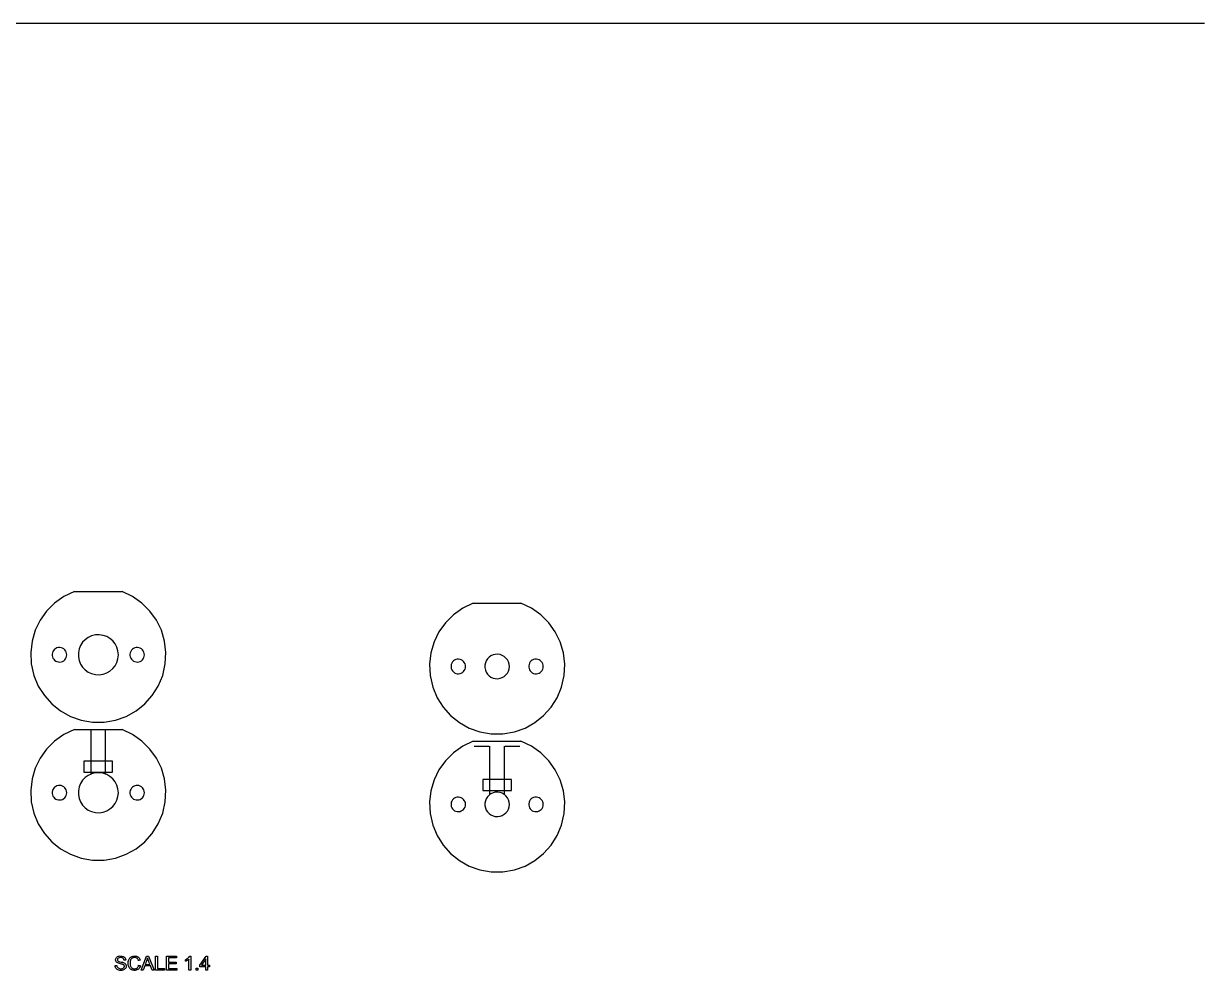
# Model space of a CAD drawing. Header units: metres. Extents: x 3906 to 4789, y 859 to 1465.
# Drawn here: x 4561.8 to 4788.7, y 1234.8 to 1416.8 of the extents above; entities that cross this region are included whole.
import ezdxf

# ---------------------------------------------------------------- set-up
doc = ezdxf.new("R2010")
doc.units = ezdxf.units.M

msp = doc.modelspace()

# ---------------------------------------------------------------- linework, layer by layer
at = {"layer": 'COMPONENT23'}
for p, q in [((4579.52, 1236.93), (4579.55, 1237.06)), ((4579.52, 1236.81), (4579.52, 1236.93)), ((4579.53, 1236.69), (4579.52, 1236.81)), ((4579.57, 1236.58), (4579.53, 1236.69)), ((4579.55, 1237.06), (4579.6, 1237.18)), ((4579.6, 1237.18), (4579.68, 1237.3)), ((4579.68, 1237.3), (4579.78, 1237.39)), ((4579.78, 1237.39), (4579.91, 1237.47)), ((4579.9, 1237.04), (4579.86, 1236.95)), ((4579.86, 1236.95), (4579.86, 1236.84)), ((4579.86, 1236.84), (4579.88, 1236.76)), ((4579.88, 1236.76), (4579.92, 1236.68)), ((4579.97, 1237.13), (4579.9, 1237.04)), ((4579.91, 1237.47), (4580.05, 1237.53)), ((4579.92, 1236.68), (4579.98, 1236.62)), ((4580.08, 1237.2), (4579.97, 1237.13)), ((4580.05, 1237.53), (4580.21, 1237.57)), ((4580.22, 1237.25), (4580.08, 1237.2)), ((4580.21, 1237.57), (4580.38, 1237.59)), ((4580.4, 1237.27), (4580.22, 1237.25)), ((4580.38, 1237.59), (4580.56, 1237.58)), ((4580.59, 1237.27), (4580.4, 1237.27)), ((4580.56, 1237.58), (4580.74, 1237.56)), ((4580.76, 1237.24), (4580.59, 1237.27)), ((4580.74, 1237.56), (4580.91, 1237.52)), ((4580.89, 1237.18), (4580.76, 1237.24)), ((4581, 1237.09), (4580.89, 1237.18)), ((4580.91, 1237.52), (4581.06, 1237.46)), ((4581.07, 1236.97), (4581, 1237.09)), ((4581.06, 1237.46), (4581.18, 1237.37)), ((4581.11, 1236.83), (4581.07, 1236.97)), ((4581.16, 1236.76), (4581.11, 1236.83)), ((4581.3, 1236.78), (4581.16, 1236.76)), ((4581.18, 1237.37), (4581.29, 1237.27)), ((4581.29, 1237.27), (4581.37, 1237.15)), ((4581.44, 1236.79), (4581.3, 1236.78)), ((4581.37, 1237.15), (4581.42, 1237.02)), ((4581.42, 1237.02), (4581.46, 1236.87)), ((4581.46, 1236.87), (4581.44, 1236.79)), ((4581.95, 1236.53), (4581.98, 1236.69)), ((4581.98, 1236.69), (4582.03, 1236.84)), ((4582.03, 1236.84), (4582.1, 1236.98)), ((4582.1, 1236.98), (4582.18, 1237.11)), ((4582.18, 1237.11), (4582.27, 1237.22)), ((4582.27, 1237.22), (4582.37, 1237.32)), ((4582.36, 1236.71), (4582.33, 1236.6)), ((4582.4, 1236.82), (4582.36, 1236.71)), ((4582.37, 1237.32), (4582.49, 1237.4)), ((4582.46, 1236.91), (4582.4, 1236.82)), ((4582.52, 1237), (4582.46, 1236.91)), ((4582.49, 1237.4), (4582.62, 1237.47)), ((4582.59, 1237.08), (4582.52, 1237)), ((4582.68, 1237.15), (4582.59, 1237.08)), ((4582.62, 1237.47), (4582.76, 1237.52)), ((4582.78, 1237.2), (4582.68, 1237.15)), ((4582.76, 1237.52), (4582.9, 1237.56)), ((4582.89, 1237.24), (4582.78, 1237.2)), ((4583.01, 1237.27), (4582.89, 1237.24)), ((4582.9, 1237.56), (4583.05, 1237.58)), ((4583.13, 1237.28), (4583.01, 1237.27)), ((4583.05, 1237.58), (4583.2, 1237.59)), ((4583.25, 1237.28), (4583.13, 1237.28)), ((4583.2, 1237.59), (4583.37, 1237.58)), ((4583.36, 1237.27), (4583.25, 1237.28)), ((4583.46, 1237.24), (4583.36, 1237.27)), ((4583.37, 1237.58), (4583.53, 1237.54)), ((4583.55, 1237.2), (4583.46, 1237.24)), ((4583.53, 1237.54), (4583.68, 1237.49)), ((4583.63, 1237.15), (4583.55, 1237.2)), ((4583.71, 1237.08), (4583.63, 1237.15)), ((4583.68, 1237.49), (4583.81, 1237.42)), ((4583.77, 1237), (4583.71, 1237.08)), ((4583.83, 1236.9), (4583.77, 1237)), ((4583.81, 1237.42), (4583.93, 1237.33)), ((4583.88, 1236.78), (4583.83, 1236.9)), ((4583.91, 1236.73), (4583.88, 1236.78)), ((4583.99, 1236.75), (4583.91, 1236.73)), ((4583.93, 1237.33), (4584.03, 1237.23)), ((4584.1, 1236.77), (4583.99, 1236.75)), ((4584.03, 1237.23), (4584.12, 1237.1)), ((4584.2, 1236.8), (4584.1, 1236.77)), ((4584.12, 1237.1), (4584.19, 1236.96)), ((4584.19, 1236.96), (4584.25, 1236.81)), ((4584.25, 1236.81), (4584.2, 1236.8)), ((4584.43, 1234.87), (4585.46, 1237.54)), ((4585.48, 1236.7), (4585.45, 1236.61)), ((4585.46, 1237.54), (4585.84, 1237.54)), ((4585.5, 1236.75), (4585.48, 1236.7)), ((4585.52, 1236.8), (4585.5, 1236.75)), ((4585.54, 1236.86), (4585.52, 1236.8)), ((4585.56, 1236.92), (4585.54, 1236.86)), ((4585.58, 1236.99), (4585.56, 1236.92)), ((4585.59, 1237.05), (4585.58, 1236.99)), ((4585.61, 1237.11), (4585.59, 1237.05)), ((4585.63, 1237.17), (4585.61, 1237.11)), ((4585.65, 1237.23), (4585.63, 1237.17)), ((4585.67, 1237.17), (4585.65, 1237.23)), ((4585.69, 1237.11), (4585.67, 1237.17)), ((4585.71, 1237.05), (4585.69, 1237.11)), ((4585.73, 1236.98), (4585.71, 1237.05)), ((4585.76, 1236.91), (4585.73, 1236.98)), ((4585.79, 1236.83), (4585.76, 1236.91)), ((4585.82, 1236.75), (4585.79, 1236.83)), ((4585.84, 1236.7), (4585.82, 1236.75)), ((4585.84, 1237.54), (4586.94, 1234.87)), ((4585.86, 1236.65), (4585.84, 1236.7)), ((4585.89, 1236.55), (4585.86, 1236.65)), ((4587.21, 1234.87), (4587.21, 1237.54)), ((4587.21, 1237.54), (4587.56, 1237.54)), ((4587.56, 1237.54), (4587.56, 1235.18)), ((4589.31, 1234.87), (4589.31, 1237.54)), ((4589.31, 1237.54), (4591.24, 1237.54)), ((4591.24, 1237.23), (4589.66, 1237.23)), ((4589.66, 1237.23), (4589.66, 1236.41)), ((4591.24, 1237.54), (4591.24, 1237.23)), ((4592.95, 1236.88), (4592.98, 1236.9)), ((4592.95, 1236.85), (4592.95, 1236.88)), ((4592.95, 1236.81), (4592.95, 1236.85)), ((4592.95, 1236.75), (4592.95, 1236.81)), ((4592.95, 1236.69), (4592.95, 1236.75)), ((4592.95, 1236.64), (4592.95, 1236.69)), ((4592.98, 1236.9), (4593.05, 1236.93)), ((4593.05, 1236.93), (4593.11, 1236.96)), ((4593.11, 1236.96), (4593.18, 1237)), ((4593.18, 1236.66), (4593.13, 1236.64)), ((4593.18, 1237), (4593.23, 1237.04)), ((4593.22, 1236.69), (4593.18, 1236.66)), ((4593.27, 1236.72), (4593.22, 1236.69)), ((4593.23, 1237.04), (4593.29, 1237.08)), ((4593.32, 1236.74), (4593.27, 1236.72)), ((4593.29, 1237.08), (4593.35, 1237.12)), ((4593.36, 1236.77), (4593.32, 1236.74)), ((4593.35, 1237.12), (4593.4, 1237.17)), ((4593.4, 1236.8), (4593.36, 1236.77)), ((4593.4, 1237.17), (4593.45, 1237.21)), ((4593.45, 1236.83), (4593.4, 1236.8)), ((4593.45, 1237.21), (4593.5, 1237.26)), ((4593.48, 1236.85), (4593.45, 1236.83)), ((4593.52, 1236.88), (4593.48, 1236.85)), ((4593.5, 1237.26), (4593.54, 1237.3)), ((4593.56, 1236.91), (4593.52, 1236.88)), ((4593.54, 1237.3), (4593.58, 1237.34)), ((4593.59, 1236.94), (4593.56, 1236.91)), ((4593.58, 1237.34), (4593.62, 1237.39)), ((4593.61, 1236.96), (4593.59, 1236.94)), ((4593.61, 1236.83), (4593.61, 1236.96)), ((4593.61, 1236.57), (4593.61, 1236.83)), ((4593.62, 1237.39), (4593.65, 1237.43)), ((4593.65, 1237.43), (4593.68, 1237.48)), ((4593.68, 1237.48), (4593.71, 1237.52)), ((4593.71, 1237.52), (4593.73, 1237.55)), ((4593.73, 1237.55), (4593.77, 1237.55)), ((4593.77, 1237.55), (4593.8, 1237.55)), ((4593.8, 1237.55), (4593.84, 1237.55)), ((4593.84, 1237.55), (4593.88, 1237.55)), ((4593.88, 1237.55), (4593.91, 1237.55)), ((4593.91, 1237.55), (4593.94, 1237.55)), ((4593.94, 1237.55), (4593.94, 1237.42)), ((4593.94, 1237.42), (4593.94, 1237.1)), ((4593.94, 1237.1), (4593.94, 1236.67)), ((4593.94, 1236.67), (4593.94, 1236.18)), ((4595.71, 1235.81), (4596.93, 1237.54)), ((4596.87, 1237.01), (4596.04, 1235.81)), ((4596.87, 1235.81), (4596.87, 1237.01)), ((4596.93, 1237.54), (4597.2, 1237.54)), ((4597.2, 1237.54), (4597.2, 1235.81)), ((4579.41, 1235.73), (4579.5, 1235.73)), ((4579.43, 1235.55), (4579.41, 1235.73)), ((4579.48, 1235.4), (4579.43, 1235.55)), ((4579.56, 1235.25), (4579.48, 1235.4)), ((4579.5, 1235.73), (4579.66, 1235.75)), ((4579.66, 1235.12), (4579.56, 1235.25)), ((4579.63, 1236.48), (4579.57, 1236.58)), ((4579.71, 1236.39), (4579.63, 1236.48)), ((4579.66, 1235.75), (4579.75, 1235.75)), ((4579.79, 1235.01), (4579.66, 1235.12)), ((4579.81, 1236.32), (4579.71, 1236.39)), ((4579.75, 1235.75), (4579.77, 1235.63)), ((4579.77, 1235.63), (4579.8, 1235.52)), ((4579.94, 1234.93), (4579.79, 1235.01)), ((4579.8, 1235.52), (4579.85, 1235.43)), ((4579.93, 1236.25), (4579.81, 1236.32)), ((4579.85, 1235.43), (4579.92, 1235.35)), ((4579.92, 1235.35), (4580.01, 1235.28)), ((4580.06, 1236.2), (4579.93, 1236.25)), ((4580.11, 1234.87), (4579.94, 1234.93)), ((4579.98, 1236.62), (4580.11, 1236.56)), ((4580.01, 1235.28), (4580.12, 1235.22)), ((4580.25, 1236.14), (4580.06, 1236.2)), ((4580.11, 1236.56), (4580.3, 1236.49)), ((4580.31, 1234.83), (4580.11, 1234.87)), ((4580.12, 1235.22), (4580.24, 1235.18)), ((4580.24, 1235.18), (4580.38, 1235.15)), ((4580.48, 1236.08), (4580.25, 1236.14)), ((4580.3, 1236.49), (4580.57, 1236.43)), ((4580.53, 1234.82), (4580.31, 1234.83)), ((4580.38, 1235.15), (4580.52, 1235.14)), ((4580.68, 1236.03), (4580.48, 1236.08)), ((4580.52, 1235.14), (4580.65, 1235.14)), ((4580.72, 1234.83), (4580.53, 1234.82)), ((4580.57, 1236.43), (4580.81, 1236.37)), ((4580.65, 1235.14), (4580.77, 1235.16)), ((4580.82, 1235.99), (4580.68, 1236.03)), ((4580.89, 1234.86), (4580.72, 1234.83)), ((4580.77, 1235.16), (4580.88, 1235.19)), ((4580.81, 1236.37), (4580.99, 1236.31)), ((4580.92, 1235.96), (4580.82, 1235.99)), ((4580.88, 1235.19), (4580.98, 1235.24)), ((4581.05, 1234.92), (4580.89, 1234.86)), ((4581.01, 1235.91), (4580.92, 1235.96)), ((4580.98, 1235.24), (4581.06, 1235.29)), ((4580.99, 1236.31), (4581.12, 1236.26)), ((4581.09, 1235.86), (4581.01, 1235.91)), ((4581.19, 1234.99), (4581.05, 1234.92)), ((4581.06, 1235.29), (4581.12, 1235.35)), ((4581.14, 1235.8), (4581.09, 1235.86)), ((4581.12, 1236.26), (4581.26, 1236.18)), ((4581.12, 1235.35), (4581.16, 1235.42)), ((4581.18, 1235.73), (4581.14, 1235.8)), ((4581.16, 1235.42), (4581.19, 1235.5)), ((4581.2, 1235.66), (4581.18, 1235.73)), ((4581.19, 1235.5), (4581.2, 1235.58)), ((4581.31, 1235.09), (4581.19, 1234.99)), ((4581.2, 1235.58), (4581.2, 1235.66)), ((4581.26, 1236.18), (4581.36, 1236.09)), ((4581.41, 1235.2), (4581.31, 1235.09)), ((4581.36, 1236.09), (4581.45, 1235.98)), ((4581.48, 1235.33), (4581.41, 1235.2)), ((4581.45, 1235.98), (4581.5, 1235.86)), ((4581.53, 1235.46), (4581.48, 1235.33)), ((4581.5, 1235.86), (4581.53, 1235.74)), ((4581.53, 1235.74), (4581.54, 1235.6)), ((4581.54, 1235.6), (4581.53, 1235.46)), ((4581.93, 1236.35), (4581.95, 1236.53)), ((4581.93, 1236.18), (4581.93, 1236.35)), ((4581.94, 1236.01), (4581.93, 1236.18)), ((4581.96, 1235.85), (4581.94, 1236.01)), ((4582, 1235.7), (4581.96, 1235.85)), ((4582.05, 1235.55), (4582, 1235.7)), ((4582.12, 1235.4), (4582.05, 1235.55)), ((4582.19, 1235.28), (4582.12, 1235.4)), ((4582.28, 1235.16), (4582.19, 1235.28)), ((4582.39, 1235.06), (4582.28, 1235.16)), ((4582.3, 1236.37), (4582.29, 1236.26)), ((4582.29, 1236.26), (4582.29, 1236.12)), ((4582.29, 1236.12), (4582.3, 1235.98)), ((4582.31, 1236.49), (4582.3, 1236.37)), ((4582.3, 1235.98), (4582.33, 1235.85)), ((4582.33, 1236.6), (4582.31, 1236.49)), ((4582.33, 1235.85), (4582.36, 1235.72)), ((4582.36, 1235.72), (4582.4, 1235.61)), ((4582.5, 1234.98), (4582.39, 1235.06)), ((4582.4, 1235.61), (4582.45, 1235.51)), ((4582.45, 1235.51), (4582.51, 1235.41)), ((4582.63, 1234.92), (4582.5, 1234.98)), ((4582.51, 1235.41), (4582.58, 1235.34)), ((4582.58, 1235.34), (4582.67, 1235.27)), ((4582.78, 1234.87), (4582.63, 1234.92)), ((4582.67, 1235.27), (4582.76, 1235.22)), ((4582.76, 1235.22), (4582.85, 1235.17)), ((4582.94, 1234.84), (4582.78, 1234.87)), ((4582.85, 1235.17), (4582.95, 1235.15)), ((4583.11, 1234.82), (4582.94, 1234.84)), ((4582.95, 1235.15), (4583.06, 1235.13)), ((4583.06, 1235.13), (4583.17, 1235.12)), ((4583.3, 1234.82), (4583.11, 1234.82)), ((4583.17, 1235.12), (4583.29, 1235.13)), ((4583.29, 1235.13), (4583.41, 1235.16)), ((4583.47, 1234.85), (4583.3, 1234.82)), ((4583.41, 1235.16), (4583.52, 1235.2)), ((4583.62, 1234.9), (4583.47, 1234.85)), ((4583.52, 1235.2), (4583.62, 1235.26)), ((4583.62, 1235.26), (4583.71, 1235.34)), ((4583.77, 1234.97), (4583.62, 1234.9)), ((4583.71, 1235.34), (4583.78, 1235.43)), ((4583.9, 1235.06), (4583.77, 1234.97)), ((4583.78, 1235.43), (4583.85, 1235.54)), ((4583.85, 1235.54), (4583.9, 1235.66)), ((4583.9, 1235.66), (4583.94, 1235.8)), ((4584.02, 1235.17), (4583.9, 1235.06)), ((4583.94, 1235.8), (4583.98, 1235.79)), ((4583.98, 1235.79), (4584.08, 1235.77)), ((4584.12, 1235.3), (4584.02, 1235.17)), ((4584.08, 1235.77), (4584.2, 1235.74)), ((4584.2, 1235.46), (4584.12, 1235.3)), ((4584.2, 1235.74), (4584.28, 1235.72)), ((4584.27, 1235.63), (4584.2, 1235.46)), ((4584.28, 1235.72), (4584.27, 1235.63)), ((4584.81, 1234.87), (4584.43, 1234.87)), ((4585.1, 1235.68), (4584.81, 1234.87)), ((4586.22, 1235.68), (4585.1, 1235.68)), ((4585.22, 1236), (4585.21, 1235.96)), ((4585.21, 1235.96), (4585.24, 1235.96)), ((4585.25, 1236.08), (4585.22, 1236)), ((4585.24, 1235.96), (4585.34, 1235.96)), ((4585.3, 1236.2), (4585.25, 1236.08)), ((4585.35, 1236.34), (4585.3, 1236.2)), ((4585.34, 1235.96), (4585.48, 1235.96)), ((4585.4, 1236.48), (4585.35, 1236.34)), ((4585.45, 1236.61), (4585.4, 1236.48)), ((4585.48, 1235.96), (4585.64, 1235.96)), ((4585.64, 1235.96), (4585.81, 1235.96)), ((4585.81, 1235.96), (4585.95, 1235.96)), ((4585.94, 1236.43), (4585.89, 1236.55)), ((4585.99, 1236.29), (4585.94, 1236.43)), ((4585.95, 1235.96), (4586.06, 1235.96)), ((4586.04, 1236.16), (4585.99, 1236.29)), ((4586.08, 1236.06), (4586.04, 1236.16)), ((4586.06, 1235.96), (4586.11, 1235.96)), ((4586.11, 1235.96), (4586.08, 1236.06)), ((4586.54, 1234.87), (4586.22, 1235.68)), ((4586.94, 1234.87), (4586.54, 1234.87)), ((4588.88, 1234.87), (4587.21, 1234.87)), ((4587.56, 1235.18), (4588.88, 1235.18)), ((4588.88, 1235.18), (4588.88, 1234.87)), ((4591.31, 1234.87), (4589.31, 1234.87)), ((4589.66, 1236.41), (4591.14, 1236.41)), ((4591.14, 1236.09), (4589.66, 1236.09)), ((4589.66, 1236.09), (4589.66, 1235.18)), ((4589.66, 1235.18), (4591.31, 1235.18)), ((4591.14, 1236.41), (4591.14, 1236.09)), ((4591.31, 1235.18), (4591.31, 1234.87)), ((4592.95, 1236.59), (4592.95, 1236.64)), ((4592.97, 1236.57), (4592.95, 1236.59)), ((4593.01, 1236.59), (4592.97, 1236.57)), ((4593.05, 1236.6), (4593.01, 1236.59)), ((4593.09, 1236.62), (4593.05, 1236.6)), ((4593.13, 1236.64), (4593.09, 1236.62)), ((4593.61, 1236.23), (4593.61, 1236.57)), ((4593.61, 1235.85), (4593.61, 1236.23)), ((4593.61, 1235.47), (4593.61, 1235.85)), ((4593.61, 1235.15), (4593.61, 1235.47)), ((4593.61, 1234.94), (4593.61, 1235.15)), ((4593.63, 1234.87), (4593.61, 1234.94)), ((4593.67, 1234.87), (4593.63, 1234.87)), ((4593.72, 1234.87), (4593.67, 1234.87)), ((4593.78, 1234.87), (4593.72, 1234.87)), ((4593.84, 1234.87), (4593.78, 1234.87)), ((4593.89, 1234.87), (4593.84, 1234.87)), ((4593.94, 1234.87), (4593.89, 1234.87)), ((4593.94, 1236.18), (4593.94, 1235.7)), ((4593.94, 1235.7), (4593.94, 1235.28)), ((4593.94, 1235.28), (4593.94, 1234.98)), ((4593.94, 1234.98), (4593.94, 1234.87)), ((4594.97, 1234.87), (4594.97, 1235.24)), ((4594.97, 1235.24), (4595.34, 1235.24)), ((4595.34, 1234.87), (4594.97, 1234.87)), ((4595.34, 1235.24), (4595.34, 1234.87)), ((4595.71, 1235.51), (4595.71, 1235.81)), ((4596.87, 1235.51), (4595.71, 1235.51)), ((4596.04, 1235.81), (4596.87, 1235.81)), ((4596.87, 1234.87), (4596.87, 1235.51)), ((4597.2, 1234.87), (4596.87, 1234.87)), ((4597.2, 1235.81), (4597.56, 1235.81)), ((4597.56, 1235.51), (4597.2, 1235.51)), ((4597.2, 1235.51), (4597.2, 1234.87)), ((4597.56, 1235.81), (4597.56, 1235.51))]:
    msp.add_line(p, q, dxfattribs=at)
at = {"layer": 'GROUP0'}
for p, q in [((4788.75, 1416.81), (3905.79, 1416.81)), ((4571.62, 1307.66), (4569.59, 1306.69)), ((4571.62, 1307.66), (4576.1, 1307.66)), ((4576.1, 1307.66), (4580.76, 1307.66)), ((4582.79, 1306.69), (4580.76, 1307.66)), ((4567.8, 1305.42), (4566.26, 1303.89)), ((4569.59, 1306.69), (4567.8, 1305.42)), ((4584.58, 1305.42), (4582.79, 1306.69)), ((4586.11, 1303.89), (4584.58, 1305.42)), ((4648.25, 1305.41), (4646.23, 1304.44)), ((4648.25, 1305.41), (4652.74, 1305.41)), ((4652.74, 1305.41), (4657.4, 1305.41)), ((4659.43, 1304.44), (4657.4, 1305.41)), ((4566.26, 1303.89), (4565.02, 1302.13)), ((4587.36, 1302.13), (4586.11, 1303.89)), ((4644.43, 1303.17), (4642.9, 1301.64)), ((4646.23, 1304.44), (4644.43, 1303.17)), ((4661.22, 1303.17), (4659.43, 1304.44)), ((4662.75, 1301.64), (4661.22, 1303.17)), ((4564.07, 1300.2), (4563.46, 1298.13)), ((4565.02, 1302.13), (4564.07, 1300.2)), ((4588.31, 1300.2), (4587.36, 1302.13)), ((4588.92, 1298.13), (4588.31, 1300.2)), ((4642.9, 1301.64), (4641.65, 1299.88)), ((4664, 1299.88), (4662.75, 1301.64)), ((4563.46, 1298.13), (4563.2, 1295.95)), ((4573.66, 1298.39), (4573.17, 1297.88)), ((4574.25, 1298.81), (4573.66, 1298.39)), ((4574.9, 1299.12), (4574.25, 1298.81)), ((4575.62, 1299.3), (4574.9, 1299.12)), ((4576.38, 1299.33), (4575.62, 1299.3)), ((4577.12, 1299.22), (4576.38, 1299.33)), ((4577.81, 1298.98), (4577.12, 1299.22)), ((4578.43, 1298.62), (4577.81, 1298.98)), ((4578.97, 1298.15), (4578.43, 1298.62)), ((4579.42, 1297.58), (4578.97, 1298.15)), ((4589.18, 1295.95), (4588.92, 1298.13)), ((4640.71, 1297.95), (4640.1, 1295.88)), ((4641.65, 1299.88), (4640.71, 1297.95)), ((4664.95, 1297.95), (4664, 1299.88)), ((4665.56, 1295.88), (4664.95, 1297.95)), ((4563.2, 1295.95), (4563.31, 1293.73)), ((4567.38, 1295.89), (4567.33, 1295.63)), ((4567.48, 1296.14), (4567.38, 1295.89)), ((4567.62, 1296.36), (4567.48, 1296.14)), ((4567.8, 1296.54), (4567.62, 1296.36)), ((4568.01, 1296.7), (4567.8, 1296.54)), ((4568.25, 1296.81), (4568.01, 1296.7)), ((4568.51, 1296.87), (4568.25, 1296.81)), ((4568.79, 1296.89), (4568.51, 1296.87)), ((4569.06, 1296.85), (4568.79, 1296.89)), ((4569.31, 1296.76), (4569.06, 1296.85)), ((4569.54, 1296.63), (4569.31, 1296.76)), ((4569.73, 1296.45), (4569.54, 1296.63)), ((4569.89, 1296.25), (4569.73, 1296.45)), ((4570.02, 1296.02), (4569.89, 1296.25)), ((4570.09, 1295.76), (4570.02, 1296.02)), ((4570.12, 1295.49), (4570.09, 1295.76)), ((4572.5, 1296.6), (4572.36, 1295.87)), ((4572.36, 1295.87), (4572.36, 1295.11)), ((4572.78, 1297.27), (4572.5, 1296.6)), ((4573.17, 1297.88), (4572.78, 1297.27)), ((4579.75, 1296.94), (4579.42, 1297.58)), ((4579.97, 1296.24), (4579.75, 1296.94)), ((4580.04, 1295.49), (4579.97, 1296.24)), ((4582.32, 1295.89), (4582.27, 1295.63)), ((4582.42, 1296.14), (4582.32, 1295.89)), ((4582.56, 1296.36), (4582.42, 1296.14)), ((4582.74, 1296.54), (4582.56, 1296.36)), ((4582.95, 1296.7), (4582.74, 1296.54)), ((4583.19, 1296.81), (4582.95, 1296.7)), ((4583.45, 1296.87), (4583.19, 1296.81)), ((4583.73, 1296.89), (4583.45, 1296.87)), ((4584, 1296.85), (4583.73, 1296.89)), ((4584.25, 1296.76), (4584, 1296.85)), ((4584.47, 1296.63), (4584.25, 1296.76)), ((4584.67, 1296.45), (4584.47, 1296.63)), ((4584.83, 1296.25), (4584.67, 1296.45)), ((4584.96, 1296.02), (4584.83, 1296.25)), ((4585.03, 1295.76), (4584.96, 1296.02)), ((4585.06, 1295.49), (4585.03, 1295.76)), ((4589.07, 1293.73), (4589.18, 1295.95)), ((4640.1, 1295.88), (4639.84, 1293.71)), ((4665.82, 1293.71), (4665.56, 1295.88)), ((4563.31, 1293.73), (4563.81, 1291.52)), ((4567.33, 1295.63), (4567.33, 1295.35)), ((4567.33, 1295.35), (4567.38, 1295.08)), ((4567.38, 1295.08), (4567.48, 1294.84)), ((4567.48, 1294.84), (4567.62, 1294.62)), ((4567.62, 1294.62), (4567.8, 1294.43)), ((4567.8, 1294.43), (4568.01, 1294.28)), ((4568.01, 1294.28), (4568.25, 1294.17)), ((4568.25, 1294.17), (4568.51, 1294.1)), ((4568.51, 1294.1), (4568.79, 1294.09)), ((4568.79, 1294.09), (4569.06, 1294.13)), ((4569.06, 1294.13), (4569.31, 1294.22)), ((4569.31, 1294.22), (4569.54, 1294.35)), ((4569.54, 1294.35), (4569.73, 1294.52)), ((4569.73, 1294.52), (4569.89, 1294.73)), ((4569.89, 1294.73), (4570.02, 1294.96)), ((4570.02, 1294.96), (4570.09, 1295.21)), ((4570.09, 1295.21), (4570.12, 1295.49)), ((4572.36, 1295.11), (4572.5, 1294.38)), ((4572.5, 1294.38), (4572.78, 1293.7)), ((4572.78, 1293.7), (4573.17, 1293.1)), ((4578.97, 1292.83), (4579.42, 1293.39)), ((4579.42, 1293.39), (4579.75, 1294.03)), ((4579.75, 1294.03), (4579.97, 1294.73)), ((4579.97, 1294.73), (4580.04, 1295.49)), ((4582.27, 1295.63), (4582.27, 1295.35)), ((4582.27, 1295.35), (4582.32, 1295.08)), ((4582.32, 1295.08), (4582.42, 1294.84)), ((4582.42, 1294.84), (4582.56, 1294.62)), ((4582.56, 1294.62), (4582.74, 1294.43)), ((4582.74, 1294.43), (4582.95, 1294.28)), ((4582.95, 1294.28), (4583.19, 1294.17)), ((4583.19, 1294.17), (4583.45, 1294.1)), ((4583.45, 1294.1), (4583.73, 1294.09)), ((4583.73, 1294.09), (4584, 1294.13)), ((4584, 1294.13), (4584.25, 1294.22)), ((4584.25, 1294.22), (4584.47, 1294.35)), ((4584.47, 1294.35), (4584.67, 1294.52)), ((4584.67, 1294.52), (4584.83, 1294.73)), ((4584.83, 1294.73), (4584.96, 1294.96)), ((4584.96, 1294.96), (4585.03, 1295.21)), ((4585.03, 1295.21), (4585.06, 1295.49)), ((4588.57, 1291.52), (4589.07, 1293.73)), ((4639.84, 1293.71), (4639.95, 1291.48)), ((4644.02, 1293.64), (4643.97, 1293.38)), ((4643.97, 1293.38), (4643.97, 1293.1)), ((4644.12, 1293.89), (4644.02, 1293.64)), ((4644.26, 1294.11), (4644.12, 1293.89)), ((4644.44, 1294.3), (4644.26, 1294.11)), ((4644.65, 1294.45), (4644.44, 1294.3)), ((4644.89, 1294.56), (4644.65, 1294.45)), ((4645.15, 1294.62), (4644.89, 1294.56)), ((4645.43, 1294.64), (4645.15, 1294.62)), ((4645.7, 1294.6), (4645.43, 1294.64)), ((4645.95, 1294.51), (4645.7, 1294.6)), ((4646.18, 1294.38), (4645.95, 1294.51)), ((4646.37, 1294.21), (4646.18, 1294.38)), ((4646.53, 1294), (4646.37, 1294.21)), ((4646.66, 1293.77), (4646.53, 1294)), ((4646.73, 1293.51), (4646.66, 1293.77)), ((4646.76, 1293.24), (4646.73, 1293.51)), ((4650.58, 1293.92), (4650.49, 1293.47)), ((4650.49, 1293.47), (4650.49, 1293.01)), ((4650.75, 1294.33), (4650.58, 1293.92)), ((4650.98, 1294.7), (4650.75, 1294.33)), ((4651.29, 1295.01), (4650.98, 1294.7)), ((4651.64, 1295.27), (4651.29, 1295.01)), ((4652.04, 1295.45), (4651.64, 1295.27)), ((4652.48, 1295.56), (4652.04, 1295.45)), ((4652.95, 1295.59), (4652.48, 1295.56)), ((4653.4, 1295.52), (4652.95, 1295.59)), ((4653.82, 1295.37), (4653.4, 1295.52)), ((4654.2, 1295.15), (4653.82, 1295.37)), ((4654.53, 1294.86), (4654.2, 1295.15)), ((4654.8, 1294.52), (4654.53, 1294.86)), ((4655, 1294.13), (4654.8, 1294.52)), ((4655.13, 1293.7), (4655, 1294.13)), ((4655.18, 1293.24), (4655.13, 1293.7)), ((4658.96, 1293.64), (4658.9, 1293.38)), ((4658.9, 1293.38), (4658.9, 1293.1)), ((4659.06, 1293.89), (4658.96, 1293.64)), ((4659.2, 1294.11), (4659.06, 1293.89)), ((4659.38, 1294.3), (4659.2, 1294.11)), ((4659.59, 1294.45), (4659.38, 1294.3)), ((4659.83, 1294.56), (4659.59, 1294.45)), ((4660.09, 1294.62), (4659.83, 1294.56)), ((4660.37, 1294.64), (4660.09, 1294.62)), ((4660.64, 1294.6), (4660.37, 1294.64)), ((4660.89, 1294.51), (4660.64, 1294.6)), ((4661.11, 1294.38), (4660.89, 1294.51)), ((4661.31, 1294.21), (4661.11, 1294.38)), ((4661.47, 1294), (4661.31, 1294.21)), ((4661.59, 1293.77), (4661.47, 1294)), ((4661.67, 1293.51), (4661.59, 1293.77)), ((4661.7, 1293.24), (4661.67, 1293.51)), ((4665.71, 1291.48), (4665.82, 1293.71)), ((4563.81, 1291.52), (4564.66, 1289.48)), ((4573.17, 1293.1), (4573.66, 1292.58)), ((4573.66, 1292.58), (4574.25, 1292.16)), ((4574.25, 1292.16), (4574.9, 1291.86)), ((4574.9, 1291.86), (4575.62, 1291.68)), ((4575.62, 1291.68), (4576.38, 1291.64)), ((4576.38, 1291.64), (4577.12, 1291.75)), ((4577.12, 1291.75), (4577.81, 1292)), ((4577.81, 1292), (4578.43, 1292.36)), ((4578.43, 1292.36), (4578.97, 1292.83)), ((4587.72, 1289.48), (4588.57, 1291.52)), ((4639.95, 1291.48), (4640.45, 1289.27)), ((4643.97, 1293.1), (4644.02, 1292.83)), ((4644.02, 1292.83), (4644.12, 1292.59)), ((4644.12, 1292.59), (4644.26, 1292.37)), ((4644.26, 1292.37), (4644.44, 1292.18)), ((4644.44, 1292.18), (4644.65, 1292.03)), ((4644.65, 1292.03), (4644.89, 1291.92)), ((4644.89, 1291.92), (4645.15, 1291.85)), ((4645.15, 1291.85), (4645.43, 1291.84)), ((4645.43, 1291.84), (4645.7, 1291.88)), ((4645.7, 1291.88), (4645.95, 1291.97)), ((4645.95, 1291.97), (4646.18, 1292.1)), ((4646.18, 1292.1), (4646.37, 1292.27)), ((4646.37, 1292.27), (4646.53, 1292.48)), ((4646.53, 1292.48), (4646.66, 1292.71)), ((4646.66, 1292.71), (4646.73, 1292.97)), ((4646.73, 1292.97), (4646.76, 1293.24)), ((4650.49, 1293.01), (4650.58, 1292.56)), ((4650.58, 1292.56), (4650.75, 1292.15)), ((4650.75, 1292.15), (4650.98, 1291.78)), ((4650.98, 1291.78), (4651.29, 1291.47)), ((4651.29, 1291.47), (4651.64, 1291.21)), ((4651.64, 1291.21), (4652.04, 1291.02)), ((4653.4, 1290.96), (4653.82, 1291.11)), ((4653.82, 1291.11), (4654.2, 1291.33)), ((4654.2, 1291.33), (4654.53, 1291.62)), ((4654.53, 1291.62), (4654.8, 1291.96)), ((4654.8, 1291.96), (4655, 1292.35)), ((4655, 1292.35), (4655.13, 1292.78)), ((4655.13, 1292.78), (4655.18, 1293.24)), ((4658.9, 1293.1), (4658.96, 1292.83)), ((4658.96, 1292.83), (4659.06, 1292.59)), ((4659.06, 1292.59), (4659.2, 1292.37)), ((4659.2, 1292.37), (4659.38, 1292.18)), ((4659.38, 1292.18), (4659.59, 1292.03)), ((4659.59, 1292.03), (4659.83, 1291.92)), ((4659.83, 1291.92), (4660.09, 1291.85)), ((4660.09, 1291.85), (4660.37, 1291.84)), ((4660.37, 1291.84), (4660.64, 1291.88)), ((4660.64, 1291.88), (4660.89, 1291.97)), ((4660.89, 1291.97), (4661.11, 1292.1)), ((4661.11, 1292.1), (4661.31, 1292.27)), ((4661.31, 1292.27), (4661.47, 1292.48)), ((4661.47, 1292.48), (4661.59, 1292.71)), ((4661.59, 1292.71), (4661.67, 1292.97)), ((4661.67, 1292.97), (4661.7, 1293.24)), ((4665.21, 1289.27), (4665.71, 1291.48)), ((4564.66, 1289.48), (4565.82, 1287.65)), ((4586.56, 1287.65), (4587.72, 1289.48)), ((4640.45, 1289.27), (4641.3, 1287.24)), ((4652.04, 1291.02), (4652.48, 1290.91)), ((4652.48, 1290.91), (4652.95, 1290.89)), ((4652.95, 1290.89), (4653.4, 1290.96)), ((4664.36, 1287.24), (4665.21, 1289.27)), ((4565.82, 1287.65), (4567.26, 1286.04)), ((4585.12, 1286.04), (4586.56, 1287.65)), ((4641.3, 1287.24), (4642.46, 1285.4)), ((4663.2, 1285.4), (4664.36, 1287.24)), ((4567.26, 1286.04), (4568.93, 1284.7)), ((4568.93, 1284.7), (4570.82, 1283.65)), ((4581.56, 1283.65), (4583.44, 1284.7)), ((4583.44, 1284.7), (4585.12, 1286.04)), ((4642.46, 1285.4), (4643.89, 1283.79)), ((4661.76, 1283.79), (4663.2, 1285.4)), ((4570.82, 1283.65), (4572.87, 1282.92)), ((4572.87, 1282.92), (4575.06, 1282.54)), ((4575.06, 1282.54), (4577.32, 1282.54)), ((4577.32, 1282.54), (4579.51, 1282.92)), ((4579.51, 1282.92), (4581.56, 1283.65)), ((4643.89, 1283.79), (4645.57, 1282.45)), ((4645.57, 1282.45), (4647.46, 1281.4)), ((4658.2, 1281.4), (4660.08, 1282.45)), ((4660.08, 1282.45), (4661.76, 1283.79)), ((4569.59, 1280.17), (4567.8, 1278.9)), ((4571.62, 1281.14), (4569.59, 1280.17)), ((4571.62, 1281.14), (4574.79, 1281.14)), ((4574.79, 1275.03), (4574.79, 1281.14)), ((4574.79, 1281.14), (4576.1, 1281.14)), ((4576.1, 1281.14), (4577.59, 1281.14)), ((4577.59, 1275.03), (4577.59, 1281.14)), ((4577.59, 1281.14), (4580.76, 1281.14)), ((4582.79, 1280.17), (4580.76, 1281.14)), ((4584.58, 1278.9), (4582.79, 1280.17)), ((4647.46, 1281.4), (4649.51, 1280.67)), ((4649.51, 1280.67), (4651.7, 1280.29)), ((4651.7, 1280.29), (4653.96, 1280.29)), ((4653.96, 1280.29), (4656.15, 1280.67)), ((4656.15, 1280.67), (4658.2, 1281.4)), ((4567.8, 1278.9), (4566.26, 1277.37)), ((4586.11, 1277.37), (4584.58, 1278.9)), ((4646.23, 1277.93), (4644.43, 1276.65)), ((4648.25, 1278.89), (4646.23, 1277.93)), ((4648.25, 1278.89), (4652.74, 1278.89)), ((4648.44, 1277.89), (4651.33, 1277.89)), ((4651.43, 1271.49), (4651.43, 1277.89)), ((4652.74, 1278.89), (4657.4, 1278.89)), ((4654.23, 1271.49), (4654.23, 1277.89)), ((4654.33, 1277.89), (4657.22, 1277.89)), ((4659.43, 1277.93), (4657.4, 1278.89)), ((4661.22, 1276.65), (4659.43, 1277.93)), ((4565.02, 1275.62), (4564.07, 1273.68)), ((4566.26, 1277.37), (4565.02, 1275.62)), ((4587.36, 1275.62), (4586.11, 1277.37)), ((4588.31, 1273.68), (4587.36, 1275.62)), ((4644.43, 1276.65), (4642.9, 1275.12)), ((4662.75, 1275.12), (4661.22, 1276.65)), ((4564.07, 1273.68), (4563.46, 1271.61)), ((4574.79, 1275.03), (4573.44, 1275.03)), ((4573.44, 1275.03), (4573.44, 1272.93)), ((4577.59, 1275.03), (4574.79, 1275.03)), ((4574.79, 1272.93), (4574.79, 1275.03)), ((4577.59, 1272.93), (4577.59, 1275.03)), ((4578.94, 1275.03), (4577.59, 1275.03)), ((4578.94, 1272.93), (4578.94, 1275.03)), ((4588.92, 1271.61), (4588.31, 1273.68)), ((4641.65, 1273.37), (4640.71, 1271.44)), ((4642.9, 1275.12), (4641.65, 1273.37)), ((4664, 1273.37), (4662.75, 1275.12)), ((4664.95, 1271.44), (4664, 1273.37)), ((4563.46, 1271.61), (4563.2, 1269.44)), ((4572.78, 1270.76), (4572.5, 1270.09)), ((4573.17, 1271.36), (4572.78, 1270.76)), ((4573.66, 1271.88), (4573.17, 1271.36)), ((4573.44, 1272.93), (4574.79, 1272.93)), ((4574.25, 1272.3), (4573.66, 1271.88)), ((4574.79, 1272.55), (4574.25, 1272.3)), ((4574.79, 1272.55), (4574.79, 1272.93)), ((4574.79, 1272.93), (4577.59, 1272.93)), ((4574.9, 1272.6), (4574.79, 1272.55)), ((4574.79, 1272.52), (4574.79, 1272.55)), ((4575.62, 1272.78), (4574.9, 1272.6)), ((4576.38, 1272.82), (4575.62, 1272.78)), ((4577.12, 1272.71), (4576.38, 1272.82)), ((4577.59, 1272.52), (4577.12, 1272.71)), ((4577.59, 1272.93), (4578.94, 1272.93)), ((4577.59, 1272.52), (4577.59, 1272.93)), ((4577.81, 1272.47), (4577.59, 1272.52)), ((4578.43, 1272.1), (4577.81, 1272.47)), ((4578.97, 1271.63), (4578.43, 1272.1)), ((4579.42, 1271.07), (4578.97, 1271.63)), ((4579.75, 1270.43), (4579.42, 1271.07)), ((4589.18, 1269.44), (4588.92, 1271.61)), ((4640.71, 1271.44), (4640.1, 1269.36)), ((4651.43, 1271.49), (4650.08, 1271.49)), ((4650.08, 1271.49), (4650.08, 1269.39)), ((4651.43, 1269.39), (4651.43, 1271.49)), ((4654.23, 1271.49), (4651.43, 1271.49)), ((4654.23, 1269.39), (4654.23, 1271.49)), ((4655.58, 1271.49), (4654.23, 1271.49)), ((4655.58, 1269.39), (4655.58, 1271.49)), ((4665.56, 1269.36), (4664.95, 1271.44)), ((4563.2, 1269.44), (4563.31, 1267.21)), ((4567.38, 1269.38), (4567.33, 1269.11)), ((4567.33, 1269.11), (4567.33, 1268.84)), ((4567.33, 1268.84), (4567.38, 1268.57)), ((4567.48, 1269.62), (4567.38, 1269.38)), ((4567.38, 1268.57), (4567.48, 1268.32)), ((4567.62, 1269.84), (4567.48, 1269.62)), ((4567.8, 1270.03), (4567.62, 1269.84)), ((4568.01, 1270.18), (4567.8, 1270.03)), ((4568.25, 1270.29), (4568.01, 1270.18)), ((4568.51, 1270.36), (4568.25, 1270.29)), ((4568.79, 1270.37), (4568.51, 1270.36)), ((4569.06, 1270.33), (4568.79, 1270.37)), ((4569.31, 1270.24), (4569.06, 1270.33)), ((4569.54, 1270.11), (4569.31, 1270.24)), ((4569.73, 1269.94), (4569.54, 1270.11)), ((4569.89, 1269.74), (4569.73, 1269.94)), ((4570.02, 1269.5), (4569.89, 1269.74)), ((4569.89, 1268.21), (4570.02, 1268.44)), ((4570.09, 1269.25), (4570.02, 1269.5)), ((4570.02, 1268.44), (4570.09, 1268.7)), ((4570.12, 1268.97), (4570.09, 1269.25)), ((4570.09, 1268.7), (4570.12, 1268.97)), ((4572.5, 1270.09), (4572.36, 1269.36)), ((4572.36, 1269.36), (4572.36, 1268.59)), ((4572.36, 1268.59), (4572.5, 1267.86)), ((4579.97, 1269.73), (4579.75, 1270.43)), ((4580.04, 1268.97), (4579.97, 1269.73)), ((4579.97, 1268.22), (4580.04, 1268.97)), ((4582.32, 1269.38), (4582.27, 1269.11)), ((4582.27, 1269.11), (4582.27, 1268.84)), ((4582.27, 1268.84), (4582.32, 1268.57)), ((4582.42, 1269.62), (4582.32, 1269.38)), ((4582.32, 1268.57), (4582.42, 1268.32)), ((4582.56, 1269.84), (4582.42, 1269.62)), ((4582.74, 1270.03), (4582.56, 1269.84)), ((4582.95, 1270.18), (4582.74, 1270.03)), ((4583.19, 1270.29), (4582.95, 1270.18)), ((4583.45, 1270.36), (4583.19, 1270.29)), ((4583.73, 1270.37), (4583.45, 1270.36)), ((4584, 1270.33), (4583.73, 1270.37)), ((4584.25, 1270.24), (4584, 1270.33)), ((4584.47, 1270.11), (4584.25, 1270.24)), ((4584.67, 1269.94), (4584.47, 1270.11)), ((4584.83, 1269.74), (4584.67, 1269.94)), ((4584.96, 1269.5), (4584.83, 1269.74)), ((4584.83, 1268.21), (4584.96, 1268.44)), ((4585.03, 1269.25), (4584.96, 1269.5)), ((4584.96, 1268.44), (4585.03, 1268.7)), ((4585.06, 1268.97), (4585.03, 1269.25)), ((4585.03, 1268.7), (4585.06, 1268.97)), ((4589.07, 1267.21), (4589.18, 1269.44)), ((4640.1, 1269.36), (4639.84, 1267.19)), ((4650.08, 1269.39), (4651.43, 1269.39)), ((4651.29, 1268.5), (4650.98, 1268.18)), ((4651.43, 1268.61), (4651.29, 1268.5)), ((4651.43, 1269.39), (4654.23, 1269.39)), ((4651.43, 1268.61), (4651.43, 1269.39)), ((4651.64, 1268.75), (4651.43, 1268.61)), ((4652.04, 1268.94), (4651.64, 1268.75)), ((4652.48, 1269.05), (4652.04, 1268.94)), ((4652.95, 1269.07), (4652.48, 1269.05)), ((4653.4, 1269.01), (4652.95, 1269.07)), ((4653.82, 1268.86), (4653.4, 1269.01)), ((4654.2, 1268.63), (4653.82, 1268.86)), ((4654.23, 1268.61), (4654.2, 1268.63)), ((4654.23, 1269.39), (4655.58, 1269.39)), ((4654.23, 1268.61), (4654.23, 1269.39)), ((4654.53, 1268.35), (4654.23, 1268.61)), ((4665.82, 1267.19), (4665.56, 1269.36)), ((4563.31, 1267.21), (4563.81, 1265.01)), ((4567.48, 1268.32), (4567.62, 1268.11)), ((4567.62, 1268.11), (4567.8, 1267.92)), ((4567.8, 1267.92), (4568.01, 1267.76)), ((4568.01, 1267.76), (4568.25, 1267.65)), ((4568.25, 1267.65), (4568.51, 1267.59)), ((4568.51, 1267.59), (4568.79, 1267.58)), ((4568.79, 1267.58), (4569.06, 1267.62)), ((4569.06, 1267.62), (4569.31, 1267.7)), ((4569.31, 1267.7), (4569.54, 1267.84)), ((4569.54, 1267.84), (4569.73, 1268.01)), ((4569.73, 1268.01), (4569.89, 1268.21)), ((4572.5, 1267.86), (4572.78, 1267.19)), ((4572.78, 1267.19), (4573.17, 1266.59)), ((4573.17, 1266.59), (4573.66, 1266.07)), ((4578.43, 1265.85), (4578.97, 1266.32)), ((4578.97, 1266.32), (4579.42, 1266.88)), ((4579.42, 1266.88), (4579.75, 1267.52)), ((4579.75, 1267.52), (4579.97, 1268.22)), ((4582.42, 1268.32), (4582.56, 1268.11)), ((4582.56, 1268.11), (4582.74, 1267.92)), ((4582.74, 1267.92), (4582.95, 1267.76)), ((4582.95, 1267.76), (4583.19, 1267.65)), ((4583.19, 1267.65), (4583.45, 1267.59)), ((4583.45, 1267.59), (4583.73, 1267.58)), ((4583.73, 1267.58), (4584, 1267.62)), ((4584, 1267.62), (4584.25, 1267.7)), ((4584.25, 1267.7), (4584.47, 1267.84)), ((4584.47, 1267.84), (4584.67, 1268.01)), ((4584.67, 1268.01), (4584.83, 1268.21)), ((4588.57, 1265.01), (4589.07, 1267.21)), ((4639.84, 1267.19), (4639.95, 1264.96)), ((4644.02, 1267.13), (4643.97, 1266.86)), ((4643.97, 1266.86), (4643.97, 1266.59)), ((4643.97, 1266.59), (4644.02, 1266.32)), ((4644.12, 1267.37), (4644.02, 1267.13)), ((4644.02, 1266.32), (4644.12, 1266.08)), ((4644.26, 1267.59), (4644.12, 1267.37)), ((4644.44, 1267.78), (4644.26, 1267.59)), ((4644.65, 1267.93), (4644.44, 1267.78)), ((4644.89, 1268.05), (4644.65, 1267.93)), ((4645.15, 1268.11), (4644.89, 1268.05)), ((4645.43, 1268.12), (4645.15, 1268.11)), ((4645.7, 1268.08), (4645.43, 1268.12)), ((4645.95, 1267.99), (4645.7, 1268.08)), ((4646.18, 1267.86), (4645.95, 1267.99)), ((4646.37, 1267.69), (4646.18, 1267.86)), ((4646.53, 1267.49), (4646.37, 1267.69)), ((4646.66, 1267.25), (4646.53, 1267.49)), ((4646.53, 1265.96), (4646.66, 1266.2)), ((4646.73, 1267), (4646.66, 1267.25)), ((4646.66, 1266.2), (4646.73, 1266.45)), ((4646.76, 1266.72), (4646.73, 1267)), ((4646.73, 1266.45), (4646.76, 1266.72)), ((4650.58, 1267.4), (4650.49, 1266.96)), ((4650.49, 1266.96), (4650.49, 1266.49)), ((4650.49, 1266.49), (4650.58, 1266.05)), ((4650.75, 1267.81), (4650.58, 1267.4)), ((4650.98, 1268.18), (4650.75, 1267.81)), ((4654.8, 1268), (4654.53, 1268.35)), ((4655, 1267.61), (4654.8, 1268)), ((4655.13, 1267.18), (4655, 1267.61)), ((4655, 1265.84), (4655.13, 1266.27)), ((4655.18, 1266.72), (4655.13, 1267.18)), ((4655.13, 1266.27), (4655.18, 1266.72)), ((4658.96, 1267.13), (4658.9, 1266.86)), ((4658.9, 1266.86), (4658.9, 1266.59)), ((4658.9, 1266.59), (4658.96, 1266.32)), ((4659.06, 1267.37), (4658.96, 1267.13)), ((4658.96, 1266.32), (4659.06, 1266.08)), ((4659.2, 1267.59), (4659.06, 1267.37)), ((4659.38, 1267.78), (4659.2, 1267.59)), ((4659.59, 1267.93), (4659.38, 1267.78)), ((4659.83, 1268.05), (4659.59, 1267.93)), ((4660.09, 1268.11), (4659.83, 1268.05)), ((4660.37, 1268.12), (4660.09, 1268.11)), ((4660.64, 1268.08), (4660.37, 1268.12)), ((4660.89, 1267.99), (4660.64, 1268.08)), ((4661.11, 1267.86), (4660.89, 1267.99)), ((4661.31, 1267.69), (4661.11, 1267.86)), ((4661.47, 1267.49), (4661.31, 1267.69)), ((4661.59, 1267.25), (4661.47, 1267.49)), ((4661.47, 1265.96), (4661.59, 1266.2)), ((4661.67, 1267), (4661.59, 1267.25)), ((4661.59, 1266.2), (4661.67, 1266.45)), ((4661.7, 1266.72), (4661.67, 1267)), ((4661.67, 1266.45), (4661.7, 1266.72)), ((4665.71, 1264.96), (4665.82, 1267.19)), ((4563.81, 1265.01), (4564.66, 1262.97)), ((4573.66, 1266.07), (4574.25, 1265.65)), ((4574.25, 1265.65), (4574.9, 1265.34)), ((4574.9, 1265.34), (4575.62, 1265.17)), ((4575.62, 1265.17), (4576.38, 1265.13)), ((4576.38, 1265.13), (4577.12, 1265.24)), ((4577.12, 1265.24), (4577.81, 1265.48)), ((4577.81, 1265.48), (4578.43, 1265.85)), ((4587.72, 1262.97), (4588.57, 1265.01)), ((4639.95, 1264.96), (4640.45, 1262.76)), ((4644.12, 1266.08), (4644.26, 1265.86)), ((4644.26, 1265.86), (4644.44, 1265.67)), ((4644.44, 1265.67), (4644.65, 1265.52)), ((4644.65, 1265.52), (4644.89, 1265.41)), ((4644.89, 1265.41), (4645.15, 1265.34)), ((4645.15, 1265.34), (4645.43, 1265.33)), ((4645.43, 1265.33), (4645.7, 1265.37)), ((4645.7, 1265.37), (4645.95, 1265.46)), ((4645.95, 1265.46), (4646.18, 1265.59)), ((4646.18, 1265.59), (4646.37, 1265.76)), ((4646.37, 1265.76), (4646.53, 1265.96)), ((4650.58, 1266.05), (4650.75, 1265.64)), ((4650.75, 1265.64), (4650.98, 1265.27)), ((4650.98, 1265.27), (4651.29, 1264.95)), ((4651.29, 1264.95), (4651.64, 1264.7)), ((4651.64, 1264.7), (4652.04, 1264.51)), ((4652.04, 1264.51), (4652.48, 1264.4)), ((4652.48, 1264.4), (4652.95, 1264.38)), ((4652.95, 1264.38), (4653.4, 1264.44)), ((4653.4, 1264.44), (4653.82, 1264.59)), ((4653.82, 1264.59), (4654.2, 1264.82)), ((4654.2, 1264.82), (4654.53, 1265.1)), ((4654.53, 1265.1), (4654.8, 1265.45)), ((4654.8, 1265.45), (4655, 1265.84)), ((4659.06, 1266.08), (4659.2, 1265.86)), ((4659.2, 1265.86), (4659.38, 1265.67)), ((4659.38, 1265.67), (4659.59, 1265.52)), ((4659.59, 1265.52), (4659.83, 1265.41)), ((4659.83, 1265.41), (4660.09, 1265.34)), ((4660.09, 1265.34), (4660.37, 1265.33)), ((4660.37, 1265.33), (4660.64, 1265.37)), ((4660.64, 1265.37), (4660.89, 1265.46)), ((4660.89, 1265.46), (4661.11, 1265.59)), ((4661.11, 1265.59), (4661.31, 1265.76)), ((4661.31, 1265.76), (4661.47, 1265.96)), ((4665.21, 1262.76), (4665.71, 1264.96)), ((4564.66, 1262.97), (4565.82, 1261.13)), ((4586.56, 1261.13), (4587.72, 1262.97)), ((4640.45, 1262.76), (4641.3, 1260.72)), ((4664.36, 1260.72), (4665.21, 1262.76)), ((4565.82, 1261.13), (4567.26, 1259.53)), ((4567.26, 1259.53), (4568.93, 1258.19)), ((4583.44, 1258.19), (4585.12, 1259.53)), ((4585.12, 1259.53), (4586.56, 1261.13)), ((4641.3, 1260.72), (4642.46, 1258.89)), ((4663.2, 1258.89), (4664.36, 1260.72)), ((4568.93, 1258.19), (4570.82, 1257.13)), ((4570.82, 1257.13), (4572.87, 1256.4)), ((4579.51, 1256.4), (4581.56, 1257.13)), ((4581.56, 1257.13), (4583.44, 1258.19)), ((4642.46, 1258.89), (4643.89, 1257.28)), ((4643.89, 1257.28), (4645.57, 1255.94)), ((4660.08, 1255.94), (4661.76, 1257.28)), ((4661.76, 1257.28), (4663.2, 1258.89)), ((4572.87, 1256.4), (4575.06, 1256.02)), ((4575.06, 1256.02), (4577.32, 1256.02)), ((4577.32, 1256.02), (4579.51, 1256.4)), ((4645.57, 1255.94), (4647.46, 1254.88)), ((4647.46, 1254.88), (4649.51, 1254.15)), ((4656.15, 1254.15), (4658.2, 1254.88)), ((4658.2, 1254.88), (4660.08, 1255.94)), ((4649.51, 1254.15), (4651.7, 1253.77)), ((4651.7, 1253.77), (4653.96, 1253.77)), ((4653.96, 1253.77), (4656.15, 1254.15))]:
    msp.add_line(p, q, dxfattribs=at)

doc.saveas('drawing.dxf')
